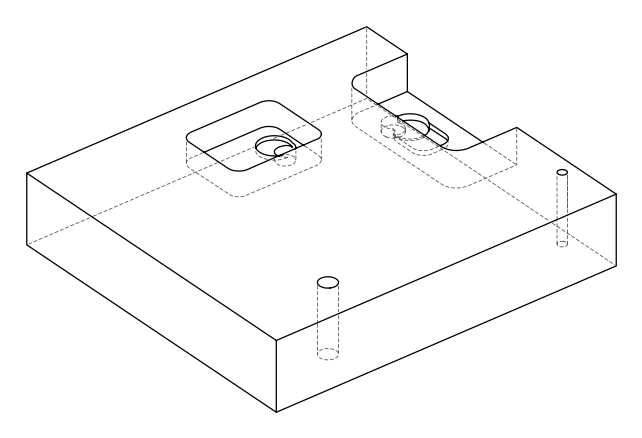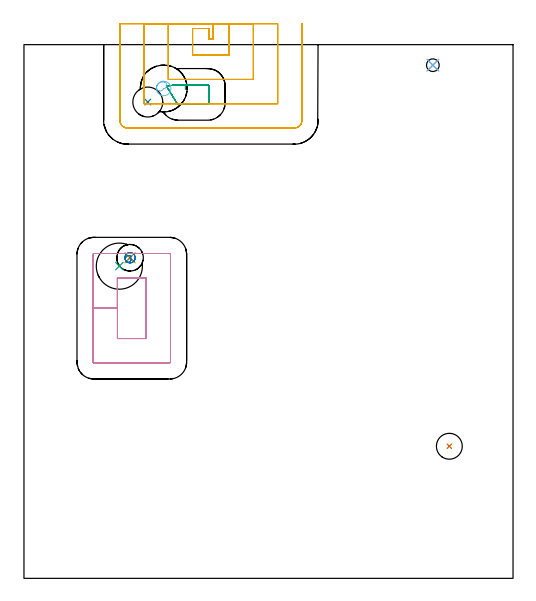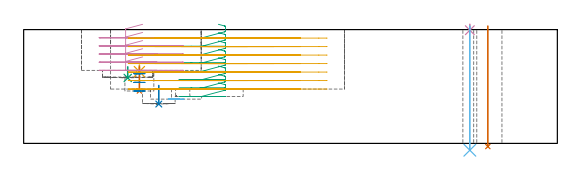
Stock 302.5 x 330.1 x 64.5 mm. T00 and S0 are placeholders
(PLAN: 12 operations, 7 tool changes, 22.7 min)
(1 INDEXABLE_INSERT_DRILL_THROUGH_HOLE_FROM_SOLID | STEP1HOLE_1 | NXT0302_003 | 0.27 min | 12950 mm3)
(2 INDEXABLE_INSERT_DRILL_BLIND_HOLE_FROM_SOLID | STEP1POCKET | NXT0302_008 | 0.05 min | 11271 mm3)
(3 INDEXABLE_INSERT_DRILL_BLIND_HOLE_FROM_SOLID_1 | STEP1POCKET_2 | NXT0302_028 | 0.03 min | 17256 mm3)
(4 SPOT_DRILL | STEP1HOLE | NXT0321_9005460120000 | 0.03 min | 0 mm3)
(5 SPOT_DRILL_1 | STEP1POCKET_1 | NXT0321_9005460120000 | 0.04 min | 8 mm3)
(6 DRILL_THROUGH_HOLE_INTO_CENTER | STEP1HOLE | UGT0301_198 | 0.28 min | 3145 mm3)
(7 DRILL_BLIND_HOLE_INTO_CENTER | STEP1POCKET_1 | NXT0301_128 | 0.06 min | 753 mm3)
(8 MILL_ROUGH_BLIND_HOLE_CONTOUR | STEP1POCKET_1 | NXT0201_013 | Spiral | 0.4 min | 1552 mm3)
(9 MILL_OPEN_POCKET | POCKET_OPEN | UGT0201_094 | Follow Part, ap 5, ae 75% | 2.21 min | 47134 mm3)
(10 MILL_RECTANGULAR_POCKET | POCKET_RECTANGULAR_STRAIGHT | UGT0201_094 | Follow Part, ap 5, ae 75% | 4.17 min | 119726 mm3)
(11 MILL_SLOT | SLOT_PARTIAL_RECTANGULAR | UGT0201_094 | Follow Part, ap 5, ae 75% | 14.93 min | 220789 mm3)
(12 MILL_BLIND_HOLE_FROM_SOLID_MATERIAL | STEP1POCKET_3 | UGT0201_094 | Spiral | 0.2 min | 1203 mm3)
(TOOL NXT0302_003 | Index. Insert Drill 16mm [880-D1600L20-05] | D16 PA176 FL80 Z2)
(TOOL NXT0302_008 | Index. Insert Drill 18.5mm [880-D1850L25-05] | D18.5 PA176 FL93 Z2)
(TOOL NXT0302_028 | Index. Insert Drill 28.5mm [880-D2850L32-03] | D28.5 PA176 FL86 Z2)
(TOOL NXT0321_9005460120000 | NC Spot Drill, 142deg, 12mm, Carbide, Uncoated | D12 PA142 FL30 Z2)
(TOOL UGT0301_198 | Twist Drill 7.9 mm | D7.9 PA118 FL73 Z2)
(TOOL NXT0301_128 | Carbide Drill 12mm [861.1-1200-036A1-GP GC34] | D12 PA150 FL37.4 Z2)
(TOOL NXT0201_013 | ENDMILL 10mm | D10 FL30 Z4)
(TOOL UGT0201_094 | End mill 20 mm | D20 FL38 Z4)
(OP 1 INDEXABLE_INSERT_DRILL_THROUGH_HOLE_FROM_SOLID)
G17 G21 G94 G90
T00 M6
G54
G17 G0 G90 X263.1 Y81.7 S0 M3
G43 Z74.5 H1
G94 G81 G98 Z-1.779 F250. R66.5
G80
M5
M2
(OP 2 INDEXABLE_INSERT_DRILL_BLIND_HOLE_FROM_SOLID)
G17 G21 G94 G90
T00 M6
G54
G17 G0 G90 X76.6 Y294.6 S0 M3
G43 Z74.5 H1
G94 G81 G98 Z22.3 F250. R32.8
G80
M5
M2
(OP 3 INDEXABLE_INSERT_DRILL_BLIND_HOLE_FROM_SOLID_1)
G17 G21 G94 G90
T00 M6
G54
G17 G0 G90 X59. Y193.1 S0 M3
G43 Z74.5 H1
G94 G81 G98 Z37.1 F250. R43.4
G80
M5
M2
(OP 4 SPOT_DRILL)
G17 G21 G94 G90
T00 M6
G54
G17 G0 G90 X252.9 Y317.4 S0 M3
G43 Z74.5 H0
G94 G81 G98 Z64.16 F250. R67.5
G80
M5
M2
(OP 5 SPOT_DRILL_1)
G17 G21 G94 G90
T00 M6
G54
G17 G0 G90 X65.6 Y198.3 S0 M3
G43 Z74.5 H0
G94 G81 G98 Z40.694 F250. R44.4
G80
M5
M2
(OP 6 DRILL_THROUGH_HOLE_INTO_CENTER)
G17 G21 G94 G90
T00 M6
G54
G17 G0 G90 X252.9 Y317.4 S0 M3
G43 Z74.5 H0
G94 G73 G98 Z-3.873 F250. Q7.597 R66.5
G80
M5
M2
(OP 7 DRILL_BLIND_HOLE_INTO_CENTER)
G17 G21 G94 G90
T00 M6
G54
G17 G0 G90 X65.6 Y198.3 S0 M3
G43 Z74.5 H1
G94 G81 G98 Z29.7 F250. R43.4
G80
M5
M2
(OP 8 MILL_ROUGH_BLIND_HOLE_CONTOUR)
G17 G21 G94 G90
T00 M6
G54
G17 G0 G90 X65.6 Y198.3 S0 M3
G43 Z74.5 H0
Z39.5
G94 G3 X66.052 Y199.011 R0.499 F250.
X64.919 Y199.748 R1.283
X62.865 Y198.32 R2.125
X63.56 Y195.834 R2.263
X68.066 Y196.26 R3.2
X63.56 Y195.834 R-3.2
X65.813 Y196.047 R1.6
X65.6 Y198.3 R1.6
G0 Z34.6
G3 X66.052 Y199.011 R0.499
X64.919 Y199.748 R1.283
X62.865 Y198.32 R2.125
X63.56 Y195.834 R2.263
X68.066 Y196.26 R3.2
X63.56 Y195.834 R-3.2
X65.813 Y196.047 R1.6
X65.6 Y198.3 R1.6
G0 Z29.7
G3 X66.052 Y199.011 R0.499
X64.919 Y199.748 R1.283
X62.865 Y198.32 R2.125
X63.56 Y195.834 R2.263
X68.066 Y196.26 R3.2
X63.56 Y195.834 R-3.2
X65.813 Y196.047 R1.6
X65.6 Y198.3 R1.6
G0 Z74.5
M5
M2
(OP 9 MILL_OPEN_POCKET)
G17 G21 G94 G90
T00 M6
G54
G17 G0 G90 X110.374 Y293.4 S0 M3
G43 Z74.5 H0
Z67.5
G94 G1 X113.7 Z66.609 F250.
X113.819 Z66.577
X114.089 Y293.506 Z66.499
X114.294 Y293.711 Z66.421
X114.4 Y293.981 Z66.344
Y304.719 Z63.467
X114.294 Y304.989 Z63.389
X114.089 Y305.194 Z63.311
X113.819 Y305.3 Z63.233
X113.7 Z63.202
X100.865 Z59.762
X95.3 F500.
X95.226 Y305.296
X88.07 Y304.538
X94.703 Y293.734
G3 X95.3 Y293.4 R0.7
G1 X113.7
G3 X114.4 Y294.1 R0.7
G1 Y304.6
G3 X113.7 Y305.3 R0.7
G1 X100.865
X99.865
Y302.3 F250.
G0 X110.374 Y293.4 Z62.762
G1 X113.7 Z61.871
X113.819 Z61.839
X114.089 Y293.506 Z61.762
X114.294 Y293.711 Z61.684
X114.4 Y293.981 Z61.606
Y304.719 Z58.729
X114.294 Y304.989 Z58.651
X114.089 Y305.194 Z58.574
X113.819 Y305.3 Z58.496
X113.7 Z58.464
X100.865 Z55.025
X95.3 F500.
X95.226 Y305.296
X88.07 Y304.538
X94.703 Y293.734
G3 X95.3 Y293.4 R0.7
G1 X113.7
G3 X114.4 Y294.1 R0.7
G1 Y304.6
G3 X113.7 Y305.3 R0.7
G1 X100.865
X99.865
Y302.3 F250.
G0 X110.374 Y293.4 Z58.025
G1 X113.7 Z57.134
X113.819 Z57.102
X114.089 Y293.506 Z57.024
X114.294 Y293.711 Z56.946
X114.4 Y293.981 Z56.869
Y304.719 Z53.992
X114.294 Y304.989 Z53.914
X114.089 Y305.194 Z53.836
X113.819 Y305.3 Z53.758
X113.7 Z53.727
X100.865 Z50.287
X95.3 F500.
X95.226 Y305.296
X88.07 Y304.538
X94.703 Y293.734
G3 X95.3 Y293.4 R0.7
G1 X113.7
G3 X114.4 Y294.1 R0.7
G1 Y304.6
G3 X113.7 Y305.3 R0.7
G1 X100.865
X99.865
Y302.3 F250.
G0 X110.374 Y293.4 Z53.287
G1 X113.7 Z52.396
X113.819 Z52.364
X114.089 Y293.506 Z52.287
X114.294 Y293.711 Z52.209
X114.4 Y293.981 Z52.131
Y304.719 Z49.254
X114.294 Y304.989 Z49.176
X114.089 Y305.194 Z49.099
X113.819 Y305.3 Z49.021
X113.7 Z48.989
X100.865 Z45.55
X95.3 F500.
X95.226 Y305.296
X88.07 Y304.538
X94.703 Y293.734
G3 X95.3 Y293.4 R0.7
G1 X113.7
G3 X114.4 Y294.1 R0.7
G1 Y304.6
G3 X113.7 Y305.3 R0.7
G1 X100.865
X99.865
Y302.3 F250.
G0 X110.374 Y293.4 Z48.55
G1 X113.7 Z47.659
X113.819 Z47.627
X114.089 Y293.506 Z47.549
X114.294 Y293.711 Z47.472
X114.4 Y293.981 Z47.394
Y304.719 Z44.517
X114.294 Y304.989 Z44.439
X114.089 Y305.194 Z44.361
X113.819 Y305.3 Z44.283
X113.7 Z44.252
X100.865 Z40.812
X95.3 F500.
X95.226 Y305.296
X88.07 Y304.538
X94.703 Y293.734
G3 X95.3 Y293.4 R0.7
G1 X113.7
G3 X114.4 Y294.1 R0.7
G1 Y304.6
G3 X113.7 Y305.3 R0.7
G1 X100.865
X99.865
Y302.3 F250.
G0 X110.374 Y293.4 Z43.812
G1 X113.7 Z42.921
X113.819 Z42.89
X114.089 Y293.506 Z42.812
X114.294 Y293.711 Z42.734
X114.4 Y293.981 Z42.656
Y304.719 Z39.779
X114.294 Y304.989 Z39.701
X114.089 Y305.194 Z39.624
X113.819 Y305.3 Z39.546
X113.7 Z39.514
X100.865 Z36.075
X95.3 F500.
X95.226 Y305.296
X88.07 Y304.538
X94.703 Y293.734
G3 X95.3 Y293.4 R0.7
G1 X113.7
G3 X114.4 Y294.1 R0.7
G1 Y304.6
G3 X113.7 Y305.3 R0.7
G1 X100.865
X99.865
Y302.3 F250.
G0 X110.374 Y293.4 Z39.075
G1 X113.7 Z38.184
X113.819 Z38.152
X114.089 Y293.506 Z38.074
X114.294 Y293.711 Z37.997
X114.4 Y293.981 Z37.919
Y304.719 Z35.042
X114.294 Y304.989 Z34.964
X114.089 Y305.194 Z34.886
X113.819 Y305.3 Z34.808
X113.7 Z34.777
X100.865 Z31.337
X95.3 F500.
X95.226 Y305.296
X88.07 Y304.538
X94.703 Y293.734
G3 X95.3 Y293.4 R0.7
G1 X113.7
G3 X114.4 Y294.1 R0.7
G1 Y304.6
G3 X113.7 Y305.3 R0.7
G1 X100.865
X99.865
Y302.3 F250.
G0 X110.374 Y293.4 Z34.337
G1 X113.7 Z33.446
X113.819 Z33.415
X114.089 Y293.506 Z33.337
X114.294 Y293.711 Z33.259
X114.4 Y293.981 Z33.181
Y304.719 Z30.304
X114.294 Y304.989 Z30.226
X114.089 Y305.194 Z30.149
X113.819 Y305.3 Z30.071
X113.7 Z30.039
X100.865 Z26.6
X95.3 F500.
X95.226 Y305.296
X88.07 Y304.538
X94.703 Y293.734
G3 X95.3 Y293.4 R0.7
G1 X113.7
G3 X114.4 Y294.1 R0.7
G1 Y304.6
G3 X113.7 Y305.3 R0.7
G1 X100.865
X99.865
Y302.3 F250.
G0 Z74.5
M5
M2
(OP 10 MILL_RECTANGULAR_POCKET)
G17 G21 G94 G90
T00 M6
G54
G17 G0 G90 X67.438 Y185.9 S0 M3
G43 Z74.5 H0
Z67.5
G94 G1 X57.8 Z64.917 F250.
Y167.1 Z59.88
Y148.3 F500.
X75.6
Y185.9
X57.8
Y167.1
X42.8
Y133.8
G3 X43.3 Y133.3 R0.5
G1 X90.1
G3 X90.6 Y133.8 R0.5
G1 Y200.4
G3 X90.1 Y200.9 R0.5
G1 X43.3
G3 X42.8 Y200.4 R0.5
G1 Y167.1
Y166.1
G0 X67.438 Y185.9 Z62.88
G1 X57.8 Z60.297 F250.
Y167.1 Z55.26
Y148.3 F500.
X75.6
Y185.9
X57.8
Y167.1
X42.8
Y133.8
G3 X43.3 Y133.3 R0.5
G1 X90.1
G3 X90.6 Y133.8 R0.5
G1 Y200.4
G3 X90.1 Y200.9 R0.5
G1 X43.3
G3 X42.8 Y200.4 R0.5
G1 Y167.1
Y166.1
G0 X67.438 Y185.9 Z58.26
G1 X57.8 Z55.677 F250.
Y167.1 Z50.64
Y148.3 F500.
X75.6
Y185.9
X57.8
Y167.1
X42.8
Y133.8
G3 X43.3 Y133.3 R0.5
G1 X90.1
G3 X90.6 Y133.8 R0.5
G1 Y200.4
G3 X90.1 Y200.9 R0.5
G1 X43.3
G3 X42.8 Y200.4 R0.5
G1 Y167.1
Y166.1
G0 X67.438 Y185.9 Z53.64
G1 X57.8 Z51.057 F250.
Y167.1 Z46.02
Y148.3 F500.
X75.6
Y185.9
X57.8
Y167.1
X42.8
Y133.8
G3 X43.3 Y133.3 R0.5
G1 X90.1
G3 X90.6 Y133.8 R0.5
G1 Y200.4
G3 X90.1 Y200.9 R0.5
G1 X43.3
G3 X42.8 Y200.4 R0.5
G1 Y167.1
Y166.1
G0 X67.438 Y185.9 Z49.02
G1 X57.8 Z46.437 F250.
Y167.1 Z41.4
Y148.3 F500.
X75.6
Y185.9
X57.8
Y167.1
X42.8
Y133.8
G3 X43.3 Y133.3 R0.5
G1 X90.1
G3 X90.6 Y133.8 R0.5
G1 Y200.4
G3 X90.1 Y200.9 R0.5
G1 X43.3
G3 X42.8 Y200.4 R0.5
G1 Y167.1
Y166.1
G0 Z74.5
M5
M2
(OP 11 MILL_SLOT)
G17 G21 G94 G90
T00 M6
G54
G17 G0 G90 X116.9 Y343.1 S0 M3
G43 Z74.5 H0
Z59.686
G94 G1 Y340.1 F250.
Y333.6 F500.
X114.3
Y340.1
X104.3
Y323.6
X126.9
Y340.1
Y343.1 F250.
X89.3
Y340.1
Y308.6 F500.
X141.9
Y340.1
Y343.1 F250.
X74.3
Y340.1
Y293.6 F500.
X94.818
X97.818 F250.
X111.18 F500.
X114.18 F250.
X156.9 F500.
Y340.1
Y343.1 F250.
X59.3
Y340.1
Y283.2 F500.
G3 X63.9 Y278.6 R4.6
G1 X167.3
G3 X171.9 Y283.2 R4.6
G1 Y340.1
Y343.1 F250.
G0 X116.9 Z54.871
G1 Y340.1
Y333.6 F500.
X114.3
Y340.1
X104.3
Y323.6
X126.9
Y340.1
Y343.1 F250.
X89.3
Y340.1
Y308.6 F500.
X141.9
Y340.1
Y343.1 F250.
X74.3
Y340.1
Y293.6 F500.
X94.818
X97.818 F250.
X111.18 F500.
X114.18 F250.
X156.9 F500.
Y340.1
Y343.1 F250.
X59.3
Y340.1
Y283.2 F500.
G3 X63.9 Y278.6 R4.6
G1 X167.3
G3 X171.9 Y283.2 R4.6
G1 Y340.1
Y343.1 F250.
G0 X116.9 Z50.057
G1 Y340.1
Y333.6 F500.
X114.3
Y340.1
X104.3
Y323.6
X126.9
Y340.1
Y343.1 F250.
X89.3
Y340.1
Y308.6 F500.
X141.9
Y340.1
Y343.1 F250.
X74.3
Y340.1
Y293.6 F500.
X94.818
X97.818 F250.
X111.18 F500.
X114.18 F250.
X156.9 F500.
Y340.1
Y343.1 F250.
X59.3
Y340.1
Y283.2 F500.
G3 X63.9 Y278.6 R4.6
G1 X167.3
G3 X171.9 Y283.2 R4.6
G1 Y340.1
Y343.1 F250.
G0 X116.9 Z45.243
G1 Y340.1
Y333.6 F500.
X114.3
Y340.1
X104.3
Y323.6
X126.9
Y340.1
Y343.1 F250.
X89.3
Y340.1
Y308.6 F500.
X141.9
Y340.1
Y343.1 F250.
X74.3
Y340.1
Y293.6 F500.
X94.818
X97.818 F250.
X111.18 F500.
X114.18 F250.
X156.9 F500.
Y340.1
Y343.1 F250.
X59.3
Y340.1
Y283.2 F500.
G3 X63.9 Y278.6 R4.6
G1 X167.3
G3 X171.9 Y283.2 R4.6
G1 Y340.1
Y343.1 F250.
G0 X116.9 Z40.429
G1 Y340.1
Y333.6 F500.
X114.3
Y340.1
X104.3
Y323.6
X126.9
Y340.1
Y343.1 F250.
X89.3
Y340.1
Y308.6 F500.
X141.9
Y340.1
Y343.1 F250.
X74.3
Y340.1
Y293.6 F500.
X94.818
X97.818 F250.
X111.179 F500.
X114.179 F250.
X156.9 F500.
Y340.1
Y343.1 F250.
X59.3
Y340.1
Y283.2 F500.
G3 X63.9 Y278.6 R4.6
G1 X167.3
G3 X171.9 Y283.2 R4.6
G1 Y340.1
Y343.1 F250.
G0 X116.9 Z35.614
G1 Y340.1
Y333.6 F500.
X114.3
Y340.1
X104.3
Y323.6
X126.9
Y340.1
Y343.1 F250.
X89.3
Y340.1
Y308.6 F500.
X141.9
Y340.1
Y343.1 F250.
X74.3
Y340.1
Y293.6 F500.
X94.818
X97.818 F250.
X111.178 F500.
X114.178 F250.
X156.9 F500.
Y340.1
Y343.1 F250.
X59.3
Y340.1
Y283.2 F500.
G3 X63.9 Y278.6 R4.6
G1 X167.3
G3 X171.9 Y283.2 R4.6
G1 Y340.1
Y343.1 F250.
G0 X116.9 Z30.8
G1 Y340.1
Y333.6 F500.
X114.3
Y340.1
X104.3
Y323.6
X126.9
Y340.1
Y343.1 F250.
X89.3
Y340.1
Y308.6 F500.
X141.9
Y340.1
Y343.1 F250.
X74.3
Y340.1
Y293.6 F500.
X94.818
X97.818 F250.
X111.177 F500.
X114.177 F250.
X156.9 F500.
Y340.1
Y343.1 F250.
X59.3
Y340.1
Y283.2 F500.
G3 X63.9 Y278.6 R4.6
G1 X167.3
G3 X171.9 Y283.2 R4.6
G1 Y340.1
Y343.1 F250.
G0 Z74.5
M5
M2
(OP 12 MILL_BLIND_HOLE_FROM_SOLID_MATERIAL)
G17 G21 G94 G90
T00 M6
G54
G17 G0 G90 X86.4 Y303. S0 M3
G43 Z74.5 H0
Z25.1
G94 G3 X87.015 Y306.885 R1.991 F250.
X82.12 Y304.391 R3.885
X85.009 Y298.72 R4.5
X82.12 Y304.391 R-4.5
X83.565 Y301.555 R2.25
X86.4 Y303. R2.25
G0 Z74.5
M5
M2
